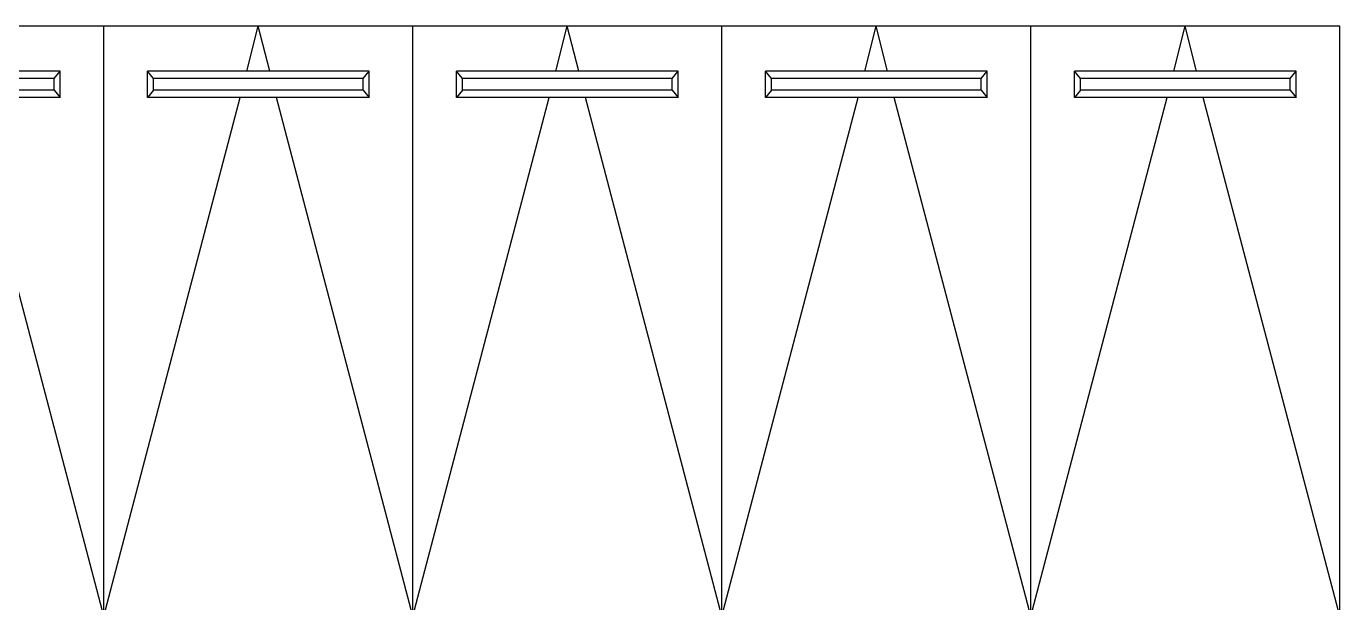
# Model space of a CAD drawing. Extents: x -210816 to 22943, y 10566 to 41486.
# Drawn here: x 18665.7 to 19147.7, y 21230.4 to 21442.1 of the extents above; entities that cross this region are included whole.
import ezdxf

# ---------------------------------------------------------------- set-up
doc = ezdxf.new("R2010")
doc.units = 0
doc.header["$MEASUREMENT"] = 0
doc.layers.get('0').update_dxf_attribs({"linetype": 'CONTINUOUS'})

# ---------------------------------------------------------------- blocks, each defined once
blk = doc.blocks.new('A$C15044')
for p, q in [((0, 0), (0, 216.53)), ((113.39, 216.53), (0, 216.53)), ((52.52, 200.03), (56.69, 216.53)), ((60.87, 200.03), (56.69, 216.53)), ((113.39, 0), (113.39, 216.53)), ((97.37, 200.03), (16.02, 200.03)), ((16.02, 190.33), (16.02, 200.03)), ((18.24, 197.32), (16.02, 200.03)), ((95.15, 197.32), (97.37, 200.03)), ((97.37, 190.33), (97.37, 200.03)), ((18.24, 193.03), (16.02, 190.33)), ((18.24, 193.03), (18.24, 197.32)), ((95.15, 197.32), (18.24, 197.32)), ((95.15, 193.03), (18.24, 193.03)), ((95.15, 193.03), (95.15, 197.32)), ((95.15, 193.03), (97.37, 190.33)), ((0, 0), (50.07, 190.33)), ((97.37, 190.33), (16.02, 190.33)), ((113.39, 0), (63.32, 190.33)), ((113.39, 0), (0, 0))]:
    blk.add_line(p, q)

msp = doc.modelspace()

# ---------------------------------------------------------------- block references
for p in [(18580.74, 21225.55), (18694.13, 21225.55), (18807.52, 21225.55), (18920.9, 21225.55), (19034.29, 21225.55)]:
    msp.add_blockref('A$C15044', p)

doc.saveas('drawing.dxf')
